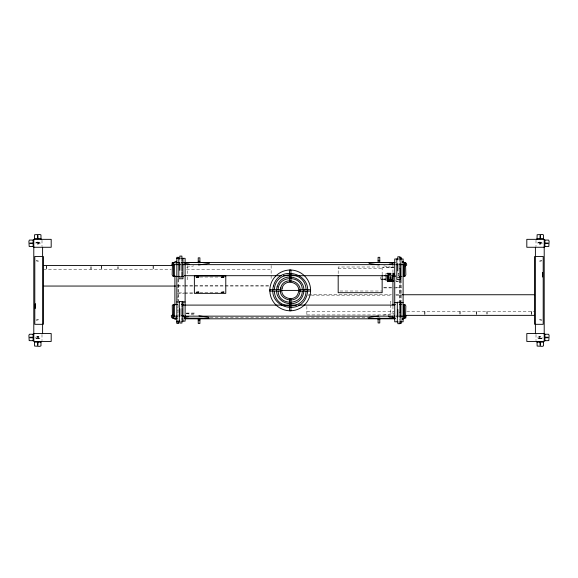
<?xml version="1.0" encoding="UTF-8"?>
<svg xmlns="http://www.w3.org/2000/svg" width="578" height="578" viewBox="0 0 578 578"><rect width="100%" height="100%" fill="white"/><g stroke="black" fill="none" stroke-linecap="round" stroke-linejoin="round"><path stroke-width="0.43" stroke-dasharray="2.89 2.17" d="M35.901 338.166L37.223 338.722L40.092 338.166M36.949 337.516L37.996 336.468L39.044 337.646L38.907 336.996M537.908 242.63L539.223 242.074L542.099 242.594L542.099 243.67L539.223 244.198L537.908 243.67L537.908 242.594L539.223 242.081L539.223 244.176M538.956 243.28L540.004 244.328L541.051 243.15L540.004 244.198L539.093 243.67M542.099 242.63L540.777 242.081L540.777 244.176M539.093 336.996L538.956 337.646L539.476 336.613L540.524 336.613L541.051 337.516M396.111 280.142L395.908 281.175L398.538 281.175L398.538 280.113M398.242 275.908L398.538 275.54M38.907 243.67L37.476 244.053L36.949 243.15L37.996 244.328L39.044 243.28M37.093 337.126L38.524 336.743M385.584 274.42L385.584 273.965L387.376 273.257M35.901 242.594L37.223 242.074L40.092 242.594L40.092 243.67L37.223 244.198L35.901 243.67L35.901 242.594L37.223 242.081L37.223 244.176M542.099 338.202L539.223 338.722L537.908 338.202L537.908 337.126L539.223 336.598L542.099 337.126L542.099 338.188L540.777 338.715L540.777 336.62M37.223 336.598L35.901 337.126L35.901 338.202L37.223 338.715L37.223 336.62L40.092 337.126L40.092 338.202L38.777 338.715L38.777 336.62M39.571 242.377L36.428 242.377M36.428 338.419L39.571 338.419M541.572 242.377L538.429 242.377M538.429 338.419L541.572 338.419M539.476 336.743L540.907 337.126M186.68 267.282L193.717 265.887M383.402 315.082L393.943 313.341M394.182 267.115L383.004 267.115L383.004 267.744L394.182 267.744M338.181 268.669L382.145 268.669M43.444 269.211L171.233 269.211M186.535 269.211L271.133 269.211M387.99 273.141L394.644 273.141M387.99 273.177L394.644 273.177M387.99 273.278L394.644 273.278M387.99 273.452L394.644 273.452M387.99 273.69L394.644 273.69M387.99 273.82L394.644 273.82M387.99 274.189L394.644 274.189M387.99 274.355L394.644 274.355M387.99 274.449L394.644 274.449M389.651 276.754L391.32 276.754M389.651 276.862L391.32 276.862M199.865 277.028L220.29 277.028M389.651 277.296L391.32 277.339M389.651 277.772L391.32 277.772M389.651 277.881L391.32 277.881M389.651 278.235L391.32 278.235M389.651 278.415L391.32 278.415M389.651 278.69L391.32 278.69M187.048 279.492L187.467 279.492L187.467 276.898M399.969 281.045L400.381 281.045M396.219 281.616L398.314 281.479L398.834 280.46M399.969 282.931L400.381 282.931M399.969 283.849L400.381 283.849M177.453 285.633L183.833 285.633M184.736 285.633L224.329 285.633M225.232 285.633L269.326 285.633M177.533 286.052L184.028 286.052M184.736 286.052L224.437 286.052M225.232 286.052L269.334 286.052M177.453 287.309L178.66 287.309M391.602 287.273L383.004 287.273L383.004 287.902L391.602 287.902M395.735 287.273L401.154 287.309M393.936 287.902L399.34 287.902M339.98 291.016L382.145 291.016M199.865 292.324L220.29 292.324M178.66 292.894L184.064 292.894M184.678 292.894L194.996 292.894M177.453 293.487L184.064 293.523M399.34 293.487L401.154 293.487M184.678 293.523L193.312 293.523M308.666 294.744L391.465 294.744M395.771 294.744L401.363 294.744M307.771 295.163L310.473 295.163M311.369 295.163L391.465 295.163M395.966 295.163L401.363 295.163M177.619 296.955L178.031 296.955M177.619 297.865L178.031 297.865M177.619 299.751L178.031 299.751M390.952 301.304L390.533 301.304L390.533 303.898M177.619 307.424L178.031 307.424M177.619 310.256L178.031 310.256M306.867 311.585L394.167 311.585M406.768 311.585L534.556 311.585M177.619 312.387L178.031 312.387M186.398 313.052L194.996 313.052L194.996 313.681L186.398 313.681M306.867 314.938L394.167 314.938M210.19 317.553L367.81 317.553M383.886 265.815L392.686 267.527M186.195 313.442L194.114 314.988M537.908 338.188L539.223 338.715L539.223 336.62M40.092 242.608L38.777 242.081L38.777 244.176M398.061 273.054L398.834 274.066M380.729 279.304L380.396 276.891M536.001 240.224L536.001 246.387M536.001 334.409L536.001 340.579M531.478 311.585L531.478 314.938M531.261 311.585L531.261 314.938M487.716 311.585L487.716 314.1M486.56 311.585L486.56 314.1M476.619 311.585L476.619 314.938M476.409 311.585L476.409 314.938M460.55 311.585L460.55 314.1M459.387 311.585L459.387 314.1M424.96 311.585L424.96 314.938M424.751 311.585L424.751 314.938M401.154 280.084L401.154 301.608M400.381 279.759L400.381 301.615M399.969 279.759L399.969 301.615M399.34 258.785L399.34 262.152M399.34 280.084L399.34 301.608M399.34 318.644L399.34 320.537M398.538 273.459L398.538 276.739M392.932 264.645L392.932 274.723M392.932 306.073L392.932 315.306M390.533 304.765L390.533 315.14M387.99 274.752L387.99 273.018L387.376 273.018L387.376 274.449M386.09 273.965L386.09 274.42M382.145 274.969L382.145 267L338.181 267L338.181 274.969M306.867 306.398L306.867 315.357M271.133 265.439L271.133 279.781M187.467 265.656L187.467 276.031M178.66 279.188L178.66 300.957M178.031 279.181L178.031 316.614M153.249 265.858L153.249 269.211M153.04 265.858L153.04 269.211M118.613 266.696L118.613 269.211M117.45 266.696L117.45 269.211M101.591 265.858L101.591 269.211M101.381 265.858L101.381 269.211M91.44 266.696L91.44 269.211M90.284 266.696L90.284 269.211M46.739 265.858L46.739 269.211M46.522 265.858L46.522 269.211M41.999 240.224L41.999 246.387M41.999 334.409L41.999 340.579M394.644 273.972L387.99 273.972L394.644 273.994"/><path stroke-width="0.87" d="M274.413 289.571C274.861 269.955 305.589 269.955 306.037 289.571M278.163 289.614C278.271 274.955 302.178 274.955 302.287 289.614M302.287 291.182C302.178 305.841 278.271 305.841 278.163 291.182M306.037 291.225C305.589 310.841 274.861 310.841 274.413 291.225M405.994 317.842L402.433 318.203M188.76 316.65L184.816 317.206M389.24 264.146L392.368 263.575M290.842 281.667L289.607 281.667M289.607 299.129L290.842 299.129M38.199 319.677L36.421 320.075M539.801 261.119L541.622 260.707M172.692 314.743L171.233 315.725L171.652 317.228L175.105 319.258L175.943 319.316L175.943 318.059M405.308 266.053L406.768 265.078L406.406 263.64L402.498 261.48M172.432 263.207L171.709 264.97M405.568 317.589L406.291 315.826M184.852 317.886L185.487 316.152M173.06 262.846L175.987 261.328L176.42 261.328L176.42 262.6M402.418 319.41L404.311 318.319M198.55 265.006L209.373 263.337L209.373 262.455L184.353 262.491M378.597 315.942L368.627 317.459L368.627 318.341L395.431 318.305M393.459 317.264L389.175 317.047L388.756 315.935M394.687 262.593L392.802 263.135L392.513 264.645M185.3 263.474L189.244 264.038M34.507 238.663L40.973 238.663M537.027 238.663L543.493 238.663M33.791 240.072L29.377 240.072L28.9 241.264L29.196 246.452L33.791 246.539M544.209 240.072L548.623 240.072L549.1 241.264L548.804 246.452L544.209 246.539M33.119 243.063L29.969 243.063L29.969 243.548L33.119 243.548M544.881 243.063L548.031 243.063L548.031 243.548L544.881 243.548M33.791 247.268L51.189 247.268L51.189 239.343L33.791 239.343L33.791 341.454L51.189 341.454L51.189 333.528L33.791 333.528M544.209 247.268L526.811 247.268L526.811 239.343L544.209 239.343L544.209 341.454L526.811 341.454L526.811 333.528L544.209 333.528M42.606 256.48L34.803 256.48L34.803 324.316L42.606 324.316M535.394 256.48L543.197 256.48L543.197 324.316L535.394 324.316M399.947 257.318L401.154 257.318L401.154 258.785M176.745 258.33L180.098 258.33M181.767 258.33L185.119 258.33L185.119 321.137L181.499 321.137M398.083 258.995L394.731 258.995L394.731 321.801L398.083 321.801M399.29 258.995L403.104 258.995L403.104 321.801L399.485 321.801M378.099 260.765L379.768 260.765M198.232 261.285L199.901 261.285M184.967 262.506L394.832 262.506M179.874 262.593L172.006 262.954L173.696 264.645L180.437 264.645M181.593 262.593L183.313 262.593M402.433 262.593L405.994 262.954L404.304 264.645L399.759 264.645M182.121 264.645L395.215 264.645M396.407 264.645L398.083 264.645M43.444 265.439L172.338 265.439M399.969 268.409L400.381 268.409L400.381 279.181M184.339 275.699L281.667 275.699M283.466 275.699L296.984 275.699M298.783 275.699L395.215 275.699M174.18 276.371L172.93 276.298L172.165 274.76L172.49 262.889L174.18 264.579L174.18 276.407L180.047 276.407M403.82 276.371L405.07 276.298L405.835 274.76L405.51 262.889L403.82 264.579L403.82 276.407L403.104 276.407M181.716 276.407L183.392 276.407M392.932 276.407L395.446 276.407M399.629 276.407L401.305 276.407M542.576 276.855L542.576 272.469L542.576 276.848M179.809 277.035L181.904 277.035L181.904 271.797M397.801 277.7L399.889 277.7M381.538 279.304L385.584 279.304M388.546 279.824L392.144 279.824M388.438 280.055L392.252 280.055M387.99 280.186L392.982 280.186M387.99 280.287L392.982 280.287M387.99 280.662L392.982 280.641M392.982 280.821L387.99 280.821L387.99 281.616L387.376 281.616L387.376 281.038M387.99 280.944L392.982 280.944M387.99 281.183L392.982 281.183M387.99 281.356L392.982 281.356M387.99 281.457L392.982 281.457M43.444 286.052L175.734 286.052M280.294 289.686L269.933 289.686L269.839 290.402L269.933 291.11L280.294 291.11M299.288 289.686L310.516 289.686L310.61 290.402L310.516 291.11L299.288 291.11M281.363 290.402L299.086 290.402M402.266 294.744L534.556 294.744M176.745 301.976L179.317 301.976M182.951 301.976L185.119 301.976M394.731 302.641L397.303 302.641M400.944 302.641L403.104 302.641M177.533 304.389L173.212 304.425L172.273 305.516L172.49 317.907L174.18 316.217L174.18 304.389M181.716 304.389L183.392 304.389M392.932 304.389L395.446 304.389M399.629 304.389L401.305 304.389M403.104 304.389L405.07 304.498L405.835 306.037L405.51 317.907L403.82 316.217L403.82 304.389M182.951 305.097L282.086 305.097M283.885 305.097L296.507 305.097M298.306 305.097L394.731 305.097M399.969 312.387L400.381 312.387L400.381 301.615M405.662 315.357L534.556 315.357M181.767 315.48L183.443 315.48M173.696 316.152L177.533 316.152M182.951 316.152L395.041 316.152M396.407 316.152L398.083 316.152M399.759 316.152L404.304 316.152M177.287 318.203L172.006 317.842M184.967 318.81L394.832 318.81M378.099 319.518L379.768 319.518M198.232 320.031L199.901 320.031M176.745 321.137L180.098 321.137M176.846 322.011L178.66 322.011M399.34 323.478L401.154 323.478L401.154 322.011M33.791 334.257L29.377 334.257L28.9 335.399L29.189 340.615L33.791 340.724M544.209 334.257L548.623 334.257L549.1 335.399L548.811 340.615L544.209 340.724M33.119 337.249L29.969 337.249L29.969 337.733L33.119 337.733M544.881 337.249L548.031 337.249L548.031 337.733L544.881 337.733M34.507 342.133L40.973 342.133M537.027 342.133L543.493 342.133M395.02 262.622L369.104 262.593L369.104 263.467L379.081 264.962M184.765 318.175L208.896 318.203L208.896 317.329L198.919 315.834M394.687 318.203L392.802 317.662L392.513 316.152M541.622 320.089L539.801 319.677M36.421 260.721L38.199 261.119M184.852 262.911L185.487 264.645M385.071 275.858L385.013 275.366M385.071 279.629L385.013 278.849M544.881 240.072L544.881 246.539M544.881 334.257L544.881 340.724M543.493 239.343L543.493 234.921L542.352 234.444L537.135 234.74L537.027 239.343M543.493 341.454L543.493 345.875L542.352 346.352L537.135 346.056L537.027 341.454M540.502 238.663L540.502 235.513L540.018 235.513L540.018 238.663M540.502 342.133L540.502 345.283L540.018 345.283L540.018 342.133M535.394 247.268L535.394 333.528M534.556 256.48L534.556 324.316M404.239 264.225L404.239 276.371M404.239 304.425L404.239 316.571M400.944 258.995L400.944 279.434L396.811 279.434L396.811 258.995M400.944 321.801L400.944 302.243L397.303 302.243L397.303 321.801M399.889 258.171L399.889 256.769L397.801 256.769L397.801 259.833M399.889 263.048L399.969 279.181M399.969 301.615L399.94 317.416M399.94 322.293L399.94 323.702L397.845 323.702L397.845 322.293M397.845 309.483L397.845 316.975M397.801 263.489L397.801 270.981M392.932 275.59L392.932 305.206M392.78 275.128L392.78 279.514M392.679 275.142L392.679 279.499L392.238 279.954L388.048 279.723L387.99 275.142M392.563 275.251L392.563 279.391M388.105 275.251L388.105 279.384M387.889 275.128L387.889 279.506M387.376 275.171L387.376 279.47M386.09 275.641L386.09 280.67M382.145 275.858L382.145 292.692L338.181 292.692L338.181 275.822M379.768 262.455L379.768 257.326L378.099 257.326L378.099 262.455M379.768 317.857L379.768 322.95L378.099 322.95L378.099 317.857M290.936 281.334L290.936 270.107L290.228 270.013L289.513 270.107L289.513 281.334M290.936 299.462L290.936 310.689L290.228 310.783L289.513 310.689L289.513 299.462M199.901 262.976L199.901 257.846L198.232 257.846L198.232 262.976M199.901 318.377L199.901 323.47L198.232 323.47L198.232 318.377M182.951 258.33L182.951 278.762L178.826 278.762L178.826 258.33M182.951 321.137L182.951 301.579L179.317 301.579L179.317 321.137M181.954 302.453L181.954 307.33M181.954 308.377L181.954 316.751M181.954 317.799L181.954 319.966M181.954 321.628L181.954 323.03L179.859 323.03L179.859 321.628M181.904 261.335L181.904 256.097L179.809 256.097L179.809 259.168M181.904 262.383L181.904 270.757M179.809 262.824L179.809 270.309M179.859 308.818L179.859 316.311M178.66 258.785L178.66 257.318L176.846 257.318L176.846 323.478L178.66 323.478L178.66 321.751M174.896 275.59L174.896 305.206M173.761 264.225L173.761 276.371M173.761 304.425L173.761 316.571M43.444 256.48L43.444 324.316M42.606 247.268L42.606 333.528M40.973 239.343L40.973 234.921L39.781 234.444L34.593 234.74L34.507 239.343M40.973 341.454L40.973 345.875L39.781 346.352L34.593 346.056L34.507 341.454M37.982 238.663L37.982 235.513L37.498 235.513L37.498 238.663M37.982 342.133L37.982 345.283L37.498 345.283L37.498 342.133M33.119 240.072L33.119 246.539M33.119 334.257L33.119 340.724M35.525 307.164C34.803 312.525 35.475 297.143 35.525 307.164M273.473 285.908C267.419 307.604 301.369 316.701 306.976 294.888C313.03 273.192 279.08 264.095 273.473 285.908M277.1 286.883C272.361 303.876 298.956 311.007 303.349 293.913C308.088 276.92 281.493 269.796 277.1 286.883M280.727 287.851C276.992 299.931 296.919 305.271 299.722 292.945C303.457 280.865 283.531 275.525 280.727 287.851M282.1 288.22C278.914 298.551 295.95 303.118 298.349 292.576C301.543 282.245 284.506 277.678 282.1 288.22M225.781 275.981L194.374 275.981L194.374 293.371L225.781 293.371L225.781 275.981M198.774 277.028L196.26 277.281L198.774 277.028M223.896 277.028L221.381 277.281L223.896 277.028M198.774 292.071L196.26 292.324L198.774 292.071M223.896 292.071L221.381 292.324L223.896 292.071M275.807 304.816A20.389 20.389 0 0 0 309.916 295.676A20.389 20.389 0 0 0 284.947 270.706A20.389 20.389 0 0 0 275.807 304.816"/></g></svg>
